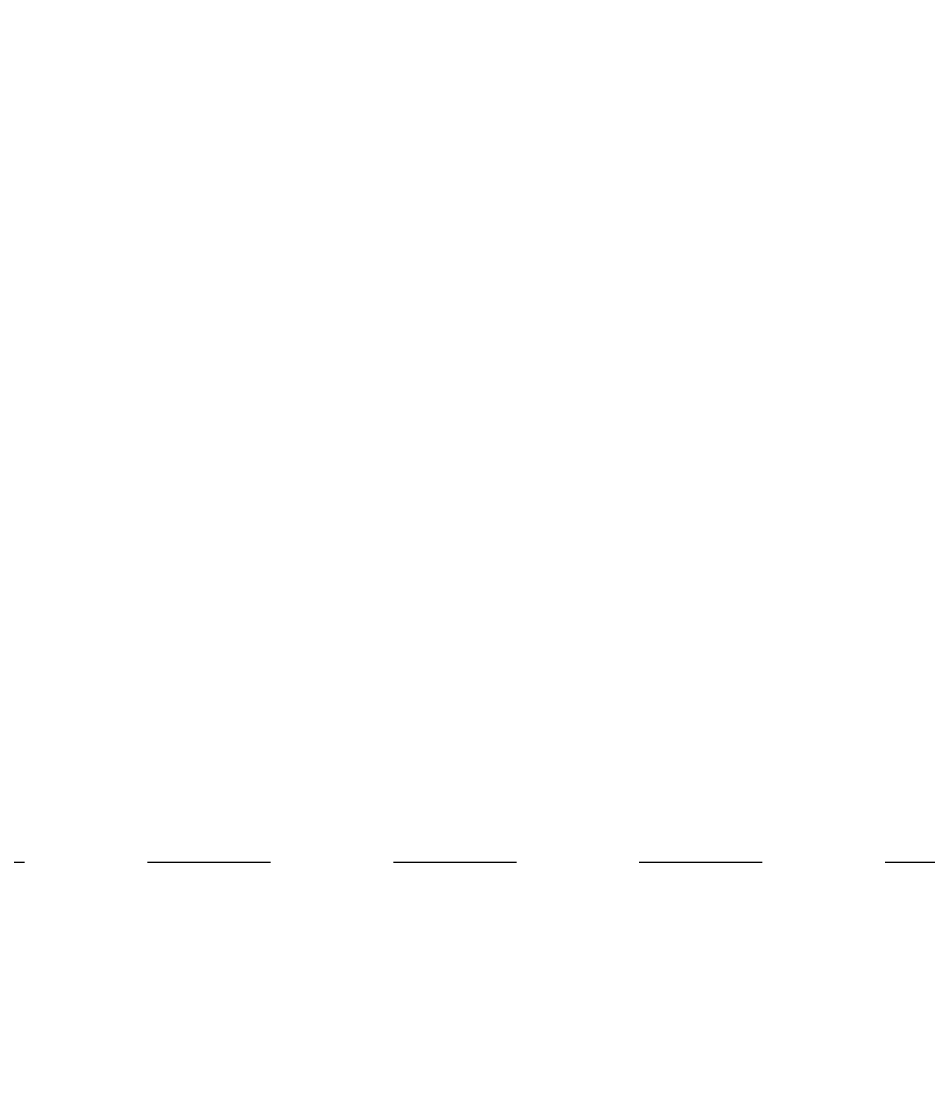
# Model space of a CAD drawing. Header units: millimetres. Extents: x -48147 to 1403542, y -455564 to 18123.
# Drawn here: x 1374101 to 1375141, y -446203 to -444977 of the extents above; entities that cross this region are included whole.
import ezdxf
from ezdxf.enums import TextEntityAlignment as Align

# ---------------------------------------------------------------- set-up
doc = ezdxf.new("R2010")
doc.units = ezdxf.units.MM
doc.header["$MEASUREMENT"] = 0
for name, pattern in [('Dashed', [2822.222233, 1411.111116, -1411.111116]), ('Double Dashed', [546.805537, 264.583325, -105.833328, 70.555556, -105.833328]), ('Wipeout_Contour', [1000, 0, -1000])]:
    doc.linetypes.add(name, pattern=pattern)
for name, color, linetype, lineweight, true_color in [('0_Pen_No__105', 7, 'Continuous', 15, 0xa6a6a6), ('New_A-15-MG_Structural_Grid_Phase_2_Pen_No__222', 7, 'Continuous', 13, 0x65af33), ('New_A-25-M_Curtain_Wall_Pen_No__144', 7, 'Continuous', 0, 0xc8c8c8), ('New_A-25-M_Curtain_Wall_Pen_No__165', 7, 'Continuous', 0, 0x006060), ('New_A-25-M_Curtain_Wall_Pen_No__27', 7, 'Continuous', 50, 0x2a2a2a), ('New_A-25-M_Wall_Ext_Pen_No__107', 7, 'Continuous', 15, 0xa6a6a6)]:
    doc.layers.add(name, color=color, linetype=linetype, lineweight=lineweight, true_color=true_color)
for name, color, linetype in [('A-25-M_Wall_Int', 7, 'Continuous'), ('A-95-P_Drawing', 7, 'Continuous'), ('New_A-15-MG_Structural_Grid_Phase_2', 7, 'Continuous'), ('New_A-20-M_Floor_Slab', 7, 'Continuous'), ('New_A-25-M_Curtain_Wall', 7, 'Continuous'), ('New_A-25-M_Wall_Ext', 7, 'Continuous'), ('New_A-25-M_Wall_Int', 7, 'Continuous'), ('New_A-95-D_1_20', 7, 'Continuous'), ('New_ArchiCAD Doors', 7, 'Continuous')]:
    doc.layers.add(name, color=color, linetype=linetype)
for name, color, linetype, lineweight in [('A-25-M_Wall_Int_Pen_No__87', 8, 'Continuous', 20), ('New_A-20-M_Floor_Slab_Pen_No__4', 7, 'Continuous', 20), ('New_A-25-M_Curtain_Wall_Pen_No__1', 7, 'Continuous', 13), ('New_A-25-M_Curtain_Wall_Pen_No__87', 8, 'Continuous', 20), ('New_A-25-M_Wall_Ext_Pen_No__1', 7, 'Continuous', 13), ('New_A-95-D_1_20_Pen_No__1', 7, 'Continuous', 13), ('New_ArchiCAD Doors_Pen_No__87', 8, 'Continuous', 20)]:
    doc.layers.add(name, color=color, linetype=linetype, lineweight=lineweight)
doc.styles.add('GENERATED_STYLE_1', font='')
doc.styles.add('GENERATED_STYLE_2', font='')
doc.styles.get('GENERATED_STYLE_1').set_extended_font_data('Arial')
doc.styles.get('GENERATED_STYLE_2').set_extended_font_data('Swis721 BT')
doc.dimstyles.new('GENERATED_STYLE__2', dxfattribs={"dimtxt": 125, "dimasz": 47.5, "dimexe": 0.18, "dimexo": 50, "dimgap": 0.09, "dimtad": 1, "dimdec": 0, "dimzin": 0, "dimdsep": 46, "dimtxsty": 'GENERATED_STYLE_1', "dimblk": 'ARROWHEAD_2', "dimblk1": 'ARROWHEAD_2', "dimblk2": 'ARROWHEAD_2', "dimcen": 0.09, "dimclrd": 7, "dimclre": 7, "dimclrt": 7, "dimadec": 0, "dimazin": 0, "dimtfac": 1, "dimtdec": 4, "dimtmove": 0, "dimatfit": 3, "dimfxl": 1, "dimtolj": 1, "dimtzin": 0, "dimarcsym": 0})
doc.dimstyles.new('GENERATED_STYLE__3', dxfattribs={"dimtxt": 125, "dimasz": 47.5, "dimexe": 0.18, "dimexo": 50, "dimgap": 0.09, "dimtad": 1, "dimdec": 0, "dimzin": 0, "dimdsep": 46, "dimtxsty": 'GENERATED_STYLE_1', "dimblk": 'ARROWHEAD_2', "dimblk1": 'ARROWHEAD_2', "dimblk2": 'ARROWHEAD_2', "dimcen": 0.09, "dimclrd": 7, "dimclre": 7, "dimclrt": 7, "dimadec": 0, "dimazin": 0, "dimtfac": 1, "dimtdec": 4, "dimtmove": 2, "dimatfit": 3, "dimfxl": 1, "dimtolj": 1, "dimtzin": 0, "dimarcsym": 0})

# ---------------------------------------------------------------- blocks, each defined once
blk = doc.blocks.new('*X29', base_point=(1418663.2, -449992.5))
at = {"layer": 'New_A-25-M_Wall_Ext_Pen_No__107', "linetype": 'Continuous'}
for p, q in [((1374110.7, -445042.5), (1374110.7, -445059)), ((1374201.9, -445042.5), (1374210.2, -445047.1)), ((1374210.2, -445047.1), (1374220.4, -445049.5)), ((1374230.9, -445049), (1374240.9, -445045.7)), ((1374240.9, -445045.7), (1374245.4, -445042.5)), ((1374110.7, -445059), (1374119.5, -445075.3)), ((1374170.5, -445080.1), (1374201, -445057.3)), ((1374210.2, -445052.2), (1374201, -445057.3)), ((1374220.4, -445049.8), (1374210.2, -445052.2)), ((1374220.4, -445049.5), (1374230.9, -445049)), ((1374230.9, -445050.3), (1374220.4, -445049.8)), ((1374240.9, -445053.7), (1374230.9, -445050.3)), ((1374249.6, -445059.6), (1374240.9, -445053.7)), ((1374256.3, -445067.7), (1374249.6, -445059.6)), ((1374260.5, -445077.4), (1374256.3, -445067.7)), ((1374119.5, -445075.3), (1374134.9, -445085.6)), ((1374153.4, -445087.3), (1374170.5, -445080.1)), ((1374262, -445087.8), (1374260.5, -445077.4)), ((1374134.9, -445090), (1374119.5, -445100.2)), ((1374134.9, -445085.6), (1374153.4, -445087.3)), ((1374153.4, -445088.2), (1374134.9, -445090)), ((1374170.5, -445095.4), (1374153.4, -445088.2)), ((1374170.5, -445095.4), (1374201, -445118.2)), ((1374260.5, -445098.2), (1374262, -445087.8)), ((1374119.5, -445100.2), (1374110.7, -445116.6)), ((1374249.6, -445115.9), (1374256.3, -445107.8)), ((1374256.3, -445107.8), (1374260.5, -445098.2)), ((1374110.7, -445116.6), (1374110.7, -445135.1)), ((1374201, -445118.2), (1374210.2, -445123.3)), ((1374240.9, -445121.8), (1374249.6, -445115.9)), ((1374170.5, -445156.3), (1374201, -445133.5)), ((1374210.2, -445128.4), (1374201, -445133.5)), ((1374210.2, -445123.3), (1374220.4, -445125.7)), ((1374220.4, -445126), (1374210.2, -445128.4)), ((1374220.4, -445125.7), (1374230.9, -445125.2)), ((1374230.9, -445126.5), (1374220.4, -445126)), ((1374230.9, -445125.2), (1374240.9, -445121.8)), ((1374240.9, -445129.9), (1374230.9, -445126.5)), ((1374249.6, -445135.8), (1374240.9, -445129.9)), ((1374110.7, -445135.1), (1374119.5, -445151.5)), ((1374256.3, -445143.9), (1374249.6, -445135.8)), ((1374260.5, -445153.5), (1374256.3, -445143.9)), ((1374119.5, -445151.5), (1374134.9, -445161.8)), ((1374153.4, -445163.5), (1374170.5, -445156.3)), ((1374262, -445164), (1374260.5, -445153.5)), ((1374134.9, -445166.1), (1374119.5, -445176.4)), ((1374134.9, -445161.8), (1374153.4, -445163.5)), ((1374153.4, -445164.4), (1374134.9, -445166.1)), ((1374170.5, -445171.6), (1374153.4, -445164.4)), ((1374260.5, -445174.4), (1374262, -445164)), ((1374119.5, -445176.4), (1374110.7, -445192.8)), ((1374170.5, -445171.6), (1374201, -445194.4)), ((1374256.3, -445184), (1374260.5, -445174.4)), ((1374110.7, -445192.8), (1374110.7, -445211.3)), ((1374201, -445194.4), (1374210.2, -445199.5)), ((1374240.9, -445198), (1374249.6, -445192.1)), ((1374249.6, -445192.1), (1374256.3, -445184)), ((1374210.2, -445204.6), (1374201, -445209.7)), ((1374210.2, -445199.5), (1374220.4, -445201.9)), ((1374220.4, -445202.2), (1374210.2, -445204.6)), ((1374220.4, -445201.9), (1374230.9, -445201.4)), ((1374230.9, -445202.7), (1374220.4, -445202.2)), ((1374230.9, -445201.4), (1374240.9, -445198)), ((1374240.9, -445206.1), (1374230.9, -445202.7)), ((1374249.6, -445212), (1374240.9, -445206.1)), ((1374110.7, -445211.3), (1374119.5, -445227.7)), ((1374170.5, -445232.5), (1374201, -445209.7)), ((1374256.3, -445220.1), (1374249.6, -445212)), ((1374119.5, -445227.7), (1374134.9, -445238)), ((1374260.5, -445229.7), (1374256.3, -445220.1)), ((1374262, -445240.1), (1374260.5, -445229.7)), ((1374134.9, -445242.3), (1374119.5, -445252.6)), ((1374134.9, -445238), (1374153.4, -445239.7)), ((1374153.4, -445240.6), (1374134.9, -445242.3)), ((1374153.4, -445239.7), (1374170.5, -445232.5)), ((1374170.5, -445247.8), (1374153.4, -445240.6)), ((1374260.5, -445250.6), (1374262, -445240.1)), ((1374119.5, -445252.6), (1374110.7, -445269)), ((1374170.5, -445247.8), (1374201, -445270.6)), ((1374256.3, -445260.2), (1374260.5, -445250.6)), ((1374240.9, -445274.2), (1374249.6, -445268.3)), ((1374249.6, -445268.3), (1374256.3, -445260.2)), ((1374110.7, -445269), (1374110.7, -445287.5)), ((1374201, -445270.6), (1374210.2, -445275.7)), ((1374210.2, -445280.8), (1374201, -445285.9)), ((1374210.2, -445275.7), (1374220.4, -445278.1)), ((1374220.4, -445278.4), (1374210.2, -445280.8)), ((1374220.4, -445278.1), (1374230.9, -445277.6)), ((1374230.9, -445278.9), (1374220.4, -445278.4)), ((1374230.9, -445277.6), (1374240.9, -445274.2)), ((1374240.9, -445282.3), (1374230.9, -445278.9)), ((1374110.7, -445287.5), (1374119.5, -445303.9)), ((1374170.5, -445308.7), (1374201, -445285.9)), ((1374249.6, -445288.2), (1374240.9, -445282.3)), ((1374256.3, -445296.3), (1374249.6, -445288.2)), ((1374119.5, -445303.9), (1374134.9, -445314.1)), ((1374260.5, -445305.9), (1374256.3, -445296.3)), ((1374134.9, -445314.1), (1374153.4, -445315.9)), ((1374153.4, -445316.8), (1374134.9, -445318.5)), ((1374153.4, -445315.9), (1374170.5, -445308.7)), ((1374170.5, -445324), (1374153.4, -445316.8)), ((1374262, -445316.3), (1374260.5, -445305.9)), ((1374260.5, -445326.7), (1374262, -445316.3)), ((1374119.5, -445328.8), (1374110.7, -445345.2)), ((1374134.9, -445318.5), (1374119.5, -445328.8)), ((1374170.5, -445324), (1374201, -445346.8)), ((1374256.3, -445336.4), (1374260.5, -445326.7)), ((1374249.6, -445344.5), (1374256.3, -445336.4)), ((1374110.7, -445345.2), (1374110.7, -445363.7)), ((1374201, -445346.8), (1374210.2, -445351.9)), ((1374210.2, -445351.9), (1374220.4, -445354.3)), ((1374220.4, -445354.3), (1374230.9, -445353.8)), ((1374230.9, -445353.8), (1374240.9, -445350.4)), ((1374240.9, -445350.4), (1374249.6, -445344.5)), ((1374110.7, -445363.7), (1374119.5, -445380.1)), ((1374170.5, -445384.9), (1374201, -445362.1)), ((1374210.2, -445357), (1374201, -445362.1)), ((1374220.4, -445354.6), (1374210.2, -445357)), ((1374230.9, -445355.1), (1374220.4, -445354.6)), ((1374240.9, -445358.5), (1374230.9, -445355.1)), ((1374249.6, -445364.4), (1374240.9, -445358.5)), ((1374256.3, -445372.5), (1374249.6, -445364.4)), ((1374260.5, -445382.1), (1374256.3, -445372.5)), ((1374119.5, -445380.1), (1374134.9, -445390.3)), ((1374134.9, -445390.3), (1374153.4, -445392.1)), ((1374153.4, -445392.1), (1374170.5, -445384.9)), ((1374262, -445392.5), (1374260.5, -445382.1)), ((1374134.9, -445394.7), (1374119.5, -445405)), ((1374153.4, -445393), (1374134.9, -445394.7)), ((1374170.5, -445400.1), (1374153.4, -445393)), ((1374170.5, -445400.1), (1374201, -445423)), ((1374256.3, -445412.6), (1374260.5, -445402.9)), ((1374260.5, -445402.9), (1374262, -445392.5)), ((1374119.5, -445405), (1374110.7, -445421.3)), ((1374249.6, -445420.7), (1374256.3, -445412.6)), ((1374110.7, -445421.3), (1374110.7, -445439.9)), ((1374201, -445423), (1374210.2, -445428.1)), ((1374230.9, -445430), (1374240.9, -445426.6)), ((1374240.9, -445426.6), (1374249.6, -445420.7)), ((1374110.7, -445439.9), (1374119.5, -445456.3)), ((1374170.5, -445461.1), (1374201, -445438.2)), ((1374210.2, -445433.2), (1374201, -445438.2)), ((1374210.2, -445428.1), (1374220.4, -445430.5)), ((1374220.4, -445430.8), (1374210.2, -445433.2)), ((1374220.4, -445430.5), (1374230.9, -445430)), ((1374230.9, -445431.3), (1374220.4, -445430.8)), ((1374240.9, -445434.6), (1374230.9, -445431.3)), ((1374249.6, -445440.6), (1374240.9, -445434.6)), ((1374256.3, -445448.7), (1374249.6, -445440.6)), ((1374260.5, -445458.3), (1374256.3, -445448.7)), ((1374119.5, -445456.3), (1374134.9, -445466.5)), ((1374153.4, -445468.3), (1374170.5, -445461.1)), ((1374262, -445468.7), (1374260.5, -445458.3)), ((1374134.9, -445470.9), (1374119.5, -445481.2)), ((1374134.9, -445466.5), (1374153.4, -445468.3)), ((1374153.4, -445469.2), (1374134.9, -445470.9)), ((1374170.5, -445476.3), (1374153.4, -445469.2)), ((1374170.5, -445476.3), (1374201, -445499.2)), ((1374260.5, -445479.1), (1374262, -445468.7)), ((1374119.5, -445481.2), (1374110.7, -445497.5)), ((1374249.6, -445496.8), (1374256.3, -445488.7)), ((1374256.3, -445488.7), (1374260.5, -445479.1)), ((1374110.7, -445497.5), (1374110.7, -445516.1)), ((1374201, -445499.2), (1374210.2, -445504.3)), ((1374240.9, -445502.8), (1374249.6, -445496.8)), ((1374210.2, -445509.3), (1374201, -445514.4)), ((1374210.2, -445504.3), (1374220.4, -445506.7)), ((1374220.4, -445507), (1374210.2, -445509.3)), ((1374220.4, -445506.7), (1374230.9, -445506.2)), ((1374230.9, -445507.5), (1374220.4, -445507)), ((1374230.9, -445506.2), (1374240.9, -445502.8)), ((1374240.9, -445510.8), (1374230.9, -445507.5)), ((1374249.6, -445516.8), (1374240.9, -445510.8)), ((1374110.7, -445516.1), (1374119.5, -445532.4)), ((1374170.5, -445537.3), (1374201, -445514.4)), ((1374256.3, -445524.9), (1374249.6, -445516.8)), ((1374260.5, -445534.5), (1374256.3, -445524.9)), ((1374119.5, -445532.4), (1374134.9, -445542.7)), ((1374153.4, -445544.5), (1374170.5, -445537.3)), ((1374262, -445544.9), (1374260.5, -445534.5)), ((1374134.9, -445547.1), (1374119.5, -445557.4)), ((1374134.9, -445542.7), (1374153.4, -445544.5)), ((1374153.4, -445545.3), (1374134.9, -445547.1)), ((1374170.5, -445552.5), (1374153.4, -445545.3)), ((1374260.5, -445555.3), (1374262, -445544.9)), ((1374119.5, -445557.4), (1374110.7, -445573.7)), ((1374170.5, -445552.5), (1374201, -445575.4)), ((1374256.3, -445564.9), (1374260.5, -445555.3)), ((1374110.7, -445573.7), (1374110.7, -445592.3)), ((1374240.9, -445579), (1374249.6, -445573)), ((1374249.6, -445573), (1374256.3, -445564.9)), ((1374201, -445575.4), (1374210.2, -445580.5)), ((1374210.2, -445585.5), (1374201, -445590.6)), ((1374210.2, -445580.5), (1374220.4, -445582.9)), ((1374220.4, -445583.2), (1374210.2, -445585.5)), ((1374220.4, -445582.9), (1374230.9, -445582.3)), ((1374230.9, -445583.7), (1374220.4, -445583.2)), ((1374230.9, -445582.3), (1374240.9, -445579)), ((1374240.9, -445587), (1374230.9, -445583.7)), ((1374249.6, -445593), (1374240.9, -445587)), ((1374110.7, -445592.3), (1374119.5, -445608.6)), ((1374170.5, -445613.5), (1374201, -445590.6)), ((1374256.3, -445601.1), (1374249.6, -445593)), ((1374119.5, -445608.6), (1374134.9, -445618.9)), ((1374260.5, -445610.7), (1374256.3, -445601.1)), ((1374262, -445621.1), (1374260.5, -445610.7)), ((1374134.9, -445623.3), (1374119.5, -445633.6)), ((1374134.9, -445618.9), (1374153.4, -445620.7)), ((1374153.4, -445621.5), (1374134.9, -445623.3)), ((1374153.4, -445620.7), (1374170.5, -445613.5)), ((1374170.5, -445628.7), (1374153.4, -445621.5)), ((1374260.5, -445631.5), (1374262, -445621.1)), ((1374119.5, -445633.6), (1374110.7, -445649.9)), ((1374170.5, -445628.7), (1374201, -445651.6)), ((1374256.3, -445641.1), (1374260.5, -445631.5)), ((1374249.6, -445649.2), (1374256.3, -445641.1)), ((1374110.7, -445649.9), (1374110.7, -445668.5)), ((1374201, -445651.6), (1374210.2, -445656.7)), ((1374210.2, -445656.7), (1374220.4, -445659)), ((1374220.4, -445659.3), (1374210.2, -445661.7)), ((1374220.4, -445659), (1374230.9, -445658.5)), ((1374230.9, -445659.9), (1374220.4, -445659.3)), ((1374230.9, -445658.5), (1374240.9, -445655.2)), ((1374240.9, -445663.2), (1374230.9, -445659.9)), ((1374240.9, -445655.2), (1374249.6, -445649.2)), ((1374110.7, -445668.5), (1374119.5, -445684.8)), ((1374170.5, -445689.7), (1374201, -445666.8)), ((1374210.2, -445661.7), (1374201, -445666.8)), ((1374249.6, -445669.2), (1374240.9, -445663.2)), ((1374256.3, -445677.3), (1374249.6, -445669.2)), ((1374119.5, -445684.8), (1374134.9, -445695.1)), ((1374260.5, -445686.9), (1374256.3, -445677.3)), ((1374134.9, -445695.1), (1374153.4, -445696.9)), ((1374153.4, -445696.9), (1374170.5, -445689.7)), ((1374262, -445697.3), (1374260.5, -445686.9)), ((1374260.5, -445707.7), (1374262, -445697.3)), ((1374119.5, -445709.8), (1374110.7, -445726.1)), ((1374134.9, -445699.5), (1374119.5, -445709.8)), ((1374153.4, -445697.7), (1374134.9, -445699.5)), ((1374170.5, -445704.9), (1374153.4, -445697.7)), ((1374170.5, -445704.9), (1374201, -445727.8)), ((1374256.3, -445717.3), (1374260.5, -445707.7)), ((1374249.6, -445725.4), (1374256.3, -445717.3)), ((1374110.7, -445726.1), (1374110.7, -445744.7)), ((1374201, -445727.8), (1374210.2, -445732.9)), ((1374210.2, -445732.9), (1374220.4, -445735.2)), ((1374230.9, -445734.7), (1374240.9, -445731.4)), ((1374240.9, -445731.4), (1374249.6, -445725.4)), ((1374110.7, -445744.7), (1374119.5, -445761)), ((1374170.5, -445765.9), (1374201, -445743)), ((1374210.2, -445737.9), (1374201, -445743)), ((1374220.4, -445735.5), (1374210.2, -445737.9)), ((1374220.4, -445735.2), (1374230.9, -445734.7)), ((1374230.9, -445736), (1374220.4, -445735.5)), ((1374240.9, -445739.4), (1374230.9, -445736)), ((1374249.6, -445745.4), (1374240.9, -445739.4)), ((1374256.3, -445753.5), (1374249.6, -445745.4)), ((1374260.5, -445763.1), (1374256.3, -445753.5)), ((1374119.5, -445761), (1374134.9, -445771.3)), ((1374153.4, -445773), (1374170.5, -445765.9)), ((1374262, -445773.5), (1374260.5, -445763.1)), ((1374134.9, -445775.7), (1374119.5, -445785.9)), ((1374134.9, -445771.3), (1374153.4, -445773)), ((1374153.4, -445773.9), (1374134.9, -445775.7)), ((1374170.5, -445781.1), (1374153.4, -445773.9)), ((1374170.5, -445781.1), (1374201, -445804)), ((1374260.5, -445783.9), (1374262, -445773.5)), ((1374119.5, -445785.9), (1374110.7, -445802.3)), ((1374249.6, -445801.6), (1374256.3, -445793.5)), ((1374256.3, -445793.5), (1374260.5, -445783.9)), ((1374110.7, -445802.3), (1374110.7, -445820.9)), ((1374201, -445804), (1374210.2, -445809)), ((1374230.9, -445810.9), (1374240.9, -445807.6)), ((1374240.9, -445807.6), (1374249.6, -445801.6)), ((1374170.5, -445842.1), (1374201, -445819.2)), ((1374210.2, -445814.1), (1374201, -445819.2)), ((1374210.2, -445809), (1374220.4, -445811.4)), ((1374220.4, -445811.7), (1374210.2, -445814.1)), ((1374220.4, -445811.4), (1374230.9, -445810.9)), ((1374230.9, -445812.2), (1374220.4, -445811.7)), ((1374240.9, -445815.6), (1374230.9, -445812.2)), ((1374249.6, -445821.6), (1374240.9, -445815.6)), ((1374110.7, -445820.9), (1374119.5, -445837.2)), ((1374256.3, -445829.6), (1374249.6, -445821.6)), ((1374260.5, -445839.3), (1374256.3, -445829.6)), ((1374119.5, -445837.2), (1374134.9, -445847.5)), ((1374153.4, -445849.2), (1374170.5, -445842.1)), ((1374262, -445849.7), (1374260.5, -445839.3)), ((1374134.9, -445851.9), (1374119.5, -445862.1)), ((1374134.9, -445847.5), (1374153.4, -445849.2)), ((1374153.4, -445850.1), (1374134.9, -445851.9)), ((1374170.5, -445857.3), (1374153.4, -445850.1)), ((1374260.5, -445860.1), (1374262, -445849.7)), ((1374119.5, -445862.1), (1374110.7, -445878.5)), ((1374170.5, -445857.3), (1374201, -445880.1)), ((1374256.3, -445869.7), (1374260.5, -445860.1)), ((1374110.7, -445878.5), (1374110.7, -445897)), ((1374201, -445880.1), (1374210.2, -445885.2)), ((1374240.9, -445883.7), (1374249.6, -445877.8)), ((1374249.6, -445877.8), (1374256.3, -445869.7)), ((1374210.2, -445890.3), (1374201, -445895.4)), ((1374210.2, -445885.2), (1374220.4, -445887.6)), ((1374220.4, -445887.9), (1374210.2, -445890.3)), ((1374220.4, -445887.6), (1374230.9, -445887.1)), ((1374230.9, -445888.4), (1374220.4, -445887.9)), ((1374230.9, -445887.1), (1374240.9, -445883.7)), ((1374240.9, -445891.8), (1374230.9, -445888.4)), ((1374249.6, -445897.7), (1374240.9, -445891.8)), ((1374110.7, -445897), (1374119.5, -445913.4)), ((1374170.5, -445918.2), (1374201, -445895.4)), ((1374256.3, -445905.8), (1374249.6, -445897.7)), ((1374260.5, -445915.5), (1374256.3, -445905.8)), ((1374119.5, -445913.4), (1374134.9, -445923.7)), ((1374153.4, -445925.4), (1374170.5, -445918.2)), ((1374262, -445925.9), (1374260.5, -445915.5)), ((1374134.9, -445928.1), (1374119.5, -445938.3)), ((1374134.9, -445923.7), (1374153.4, -445925.4)), ((1374153.4, -445926.3), (1374134.9, -445928.1)), ((1374170.5, -445933.5), (1374153.4, -445926.3)), ((1374260.5, -445936.3), (1374262, -445925.9)), ((1374119.5, -445938.3), (1374110.7, -445954.7)), ((1374170.5, -445933.5), (1374201, -445956.3)), ((1374256.3, -445945.9), (1374260.5, -445936.3)), ((1374110.7, -445954.7), (1374110.7, -445973.2)), ((1374240.9, -445959.9), (1374249.6, -445954)), ((1374249.6, -445954), (1374256.3, -445945.9)), ((1374201, -445956.3), (1374210.2, -445961.4)), ((1374210.2, -445966.5), (1374201, -445971.6)), ((1374210.2, -445961.4), (1374220.4, -445963.8)), ((1374220.4, -445964.1), (1374210.2, -445966.5)), ((1374220.4, -445963.8), (1374230.9, -445963.3)), ((1374230.9, -445964.6), (1374220.4, -445964.1)), ((1374230.9, -445963.3), (1374240.9, -445959.9)), ((1374240.9, -445968), (1374230.9, -445964.6)), ((1374110.7, -445973.2), (1374119.5, -445989.6)), ((1374170.5, -445994.4), (1374201, -445971.6)), ((1374249.6, -445973.9), (1374240.9, -445968)), ((1374256.3, -445982), (1374249.6, -445973.9)), ((1374119.5, -445989.6), (1374134.9, -445999.9)), ((1374260.5, -445991.6), (1374256.3, -445982)), ((1374262, -446002.1), (1374260.5, -445991.6)), ((1374134.9, -445999.9), (1374153.4, -446001.6)), ((1374153.4, -446002.5), (1374134.9, -446004.2)), ((1374153.4, -446001.6), (1374170.5, -445994.4)), ((1374170.5, -446009.7), (1374153.4, -446002.5)), ((1374260.5, -446012.5), (1374262, -446002.1)), ((1374119.5, -446014.5), (1374110.7, -446030.9)), ((1374134.9, -446004.2), (1374119.5, -446014.5)), ((1374170.5, -446009.7), (1374201, -446032.5)), ((1374256.3, -446022.1), (1374260.5, -446012.5)), ((1374249.6, -446030.2), (1374256.3, -446022.1)), ((1374110.7, -446030.9), (1374110.7, -446049.4)), ((1374201, -446032.5), (1374210.2, -446037.6)), ((1374210.2, -446037.6), (1374220.4, -446040)), ((1374220.4, -446040.3), (1374210.2, -446042.7)), ((1374220.4, -446040), (1374230.9, -446039.5)), ((1374230.9, -446040.8), (1374220.4, -446040.3)), ((1374230.9, -446039.5), (1374240.9, -446036.1)), ((1374240.9, -446044.2), (1374230.9, -446040.8)), ((1374240.9, -446036.1), (1374249.6, -446030.2)), ((1374110.7, -446049.4), (1374119.5, -446065.8)), ((1374170.5, -446070.6), (1374201, -446047.8)), ((1374210.2, -446042.7), (1374201, -446047.8)), ((1374249.6, -446050.1), (1374240.9, -446044.2)), ((1374256.3, -446058.2), (1374249.6, -446050.1)), ((1374260.5, -446067.8), (1374256.3, -446058.2)), ((1374119.5, -446065.8), (1374134.9, -446076.1)), ((1374134.9, -446076.1), (1374153.4, -446077.8)), ((1374153.4, -446077.8), (1374170.5, -446070.6)), ((1374262, -446078.2), (1374260.5, -446067.8)), ((1374134.9, -446080.4), (1374119.5, -446090.7)), ((1374153.4, -446078.7), (1374134.9, -446080.4)), ((1374170.5, -446085.9), (1374153.4, -446078.7)), ((1374170.5, -446085.9), (1374201, -446108.7)), ((1374256.3, -446098.3), (1374260.5, -446088.7)), ((1374260.5, -446088.7), (1374262, -446078.2)), ((1374119.5, -446090.7), (1374110.7, -446107.1)), ((1374249.6, -446106.4), (1374256.3, -446098.3)), ((1374110.7, -446107.1), (1374110.7, -446125.6)), ((1374201, -446108.7), (1374210.2, -446113.8)), ((1374210.2, -446113.8), (1374220.4, -446116.2)), ((1374230.9, -446115.7), (1374240.9, -446112.3)), ((1374240.9, -446112.3), (1374249.6, -446106.4)), ((1374110.7, -446125.6), (1374119.5, -446142)), ((1374170.5, -446146.8), (1374201, -446124)), ((1374210.2, -446118.9), (1374201, -446124)), ((1374220.4, -446116.5), (1374210.2, -446118.9)), ((1374220.4, -446116.2), (1374230.9, -446115.7)), ((1374230.9, -446117), (1374220.4, -446116.5)), ((1374240.9, -446120.4), (1374230.9, -446117)), ((1374249.6, -446126.3), (1374240.9, -446120.4)), ((1374256.3, -446134.4), (1374249.6, -446126.3)), ((1374260.5, -446144), (1374256.3, -446134.4)), ((1374119.5, -446142), (1374134.9, -446152.2)), ((1374153.4, -446154), (1374170.5, -446146.8)), ((1374262, -446154.4), (1374260.5, -446144)), ((1374134.9, -446156.6), (1374119.5, -446166.9)), ((1374134.9, -446152.2), (1374153.4, -446154)), ((1374153.4, -446154.9), (1374134.9, -446156.6)), ((1374170.5, -446162.1), (1374153.4, -446154.9)), ((1374170.5, -446162.1), (1374201, -446184.9)), ((1374260.5, -446164.8), (1374262, -446154.4)), ((1374119.5, -446166.9), (1374110.7, -446183.3)), ((1374249.6, -446182.6), (1374256.3, -446174.5)), ((1374256.3, -446174.5), (1374260.5, -446164.8)), ((1374110.7, -446183.3), (1374110.7, -446201.8)), ((1374201, -446184.9), (1374210.2, -446190)), ((1374240.9, -446188.5), (1374249.6, -446182.6)), ((1374170.5, -446223), (1374201, -446200.1)), ((1374210.2, -446195.1), (1374201, -446200.1)), ((1374210.2, -446190), (1374220.4, -446192.4)), ((1374220.4, -446192.7), (1374210.2, -446195.1)), ((1374220.4, -446192.4), (1374230.9, -446191.9)), ((1374230.9, -446193.2), (1374220.4, -446192.7)), ((1374230.9, -446191.9), (1374240.9, -446188.5)), ((1374240.9, -446196.6), (1374230.9, -446193.2)), ((1374249.6, -446202.5), (1374240.9, -446196.6)), ((1374110.7, -446201.8), (1374119.5, -446218.2)), ((1374256.3, -446210.6), (1374249.6, -446202.5))]:
    blk.add_line(p, q, dxfattribs=at)
blk = doc.blocks.new('Section Elem_6_1', base_point=(1418663.2, -449992.5))
at = {"layer": 'New_A-25-M_Wall_Ext_Pen_No__107', "linetype": 'Continuous', "lineweight": 0, "true_color": 0x535353}
blk.add_hatch(color=251, dxfattribs=at).paths.add_polyline_path([(1374283.8, -446992.5), (1374286.8, -446992.5), (1374286.8, -445042.5), (1374283.8, -445042.5)])
at = {"layer": 'New_A-25-M_Wall_Ext_Pen_No__1', "linetype": 'Continuous', "flags": 128}
blk.add_lwpolyline([(1374446.3, -445942.5), (1374446.3, -445967.5), (1374446.3, -446242.5)], dxfattribs=at)
at = {"color": 254, "linetype": 'Wipeout_Contour', "lineweight": 0, "ltscale": 8665544.366077038}
blk.add_wipeout([(1374408.5, -442922.5), (1374408.5, -445042.5), (1374446.3, -445042.5), (1374446.3, -442942.5), (1374444.4, -442942.5), (1374444.4, -442922.5)], dxfattribs=at).dxf.layer = 'New_A-25-M_Wall_Ext'
at = {"color": 254, "linetype": 'Wipeout_Contour', "lineweight": 0, "ltscale": 7221067.358311263}
blk.add_wipeout([(1374257.5, -443022.5), (1374101.3, -443022.5), (1374101.3, -445042.5), (1374257.5, -445042.5), (1374257.5, -445017.5)], dxfattribs=at).dxf.layer = 'New_A-25-M_Wall_Ext'
at = {"layer": 'New_A-25-M_Wall_Ext_Pen_No__1', "linetype": 'Continuous'}
blk.add_line((1374446.3, -445042.5), (1374446.3, -445942.5), dxfattribs=at)
at = {"color": 254, "linetype": 'Wipeout_Contour', "lineweight": 0, "ltscale": 5778709.869545887}
blk.add_wipeout([(1374101.3, -445042.5), (1374101.3, -446992.5), (1374105.8, -446992.5), (1374105.8, -445042.5)], dxfattribs=at).dxf.layer = 'New_A-25-M_Wall_Ext'
at = {"layer": 'New_A-25-M_Wall_Ext_Pen_No__107', "linetype": 'Continuous'}
h = blk.add_hatch(dxfattribs=at)
h.set_pattern_fill('Plaster_0001', color=256, style=0, pattern_type=2)
h.set_pattern_definition([(0, (1418663.25, -449992.53), (0, 86.60254), [0, -50]), (0, (1418688.25, -449949.23), (0, 86.60254), [0, -50])])
h.paths.add_polyline_path([(1374101.3, -445042.5), (1374101.3, -446992.5), (1374105.8, -446992.5), (1374105.8, -445042.5)])
at = {"color": 254, "linetype": 'Wipeout_Contour', "lineweight": 0, "ltscale": 5779022.799346845}
blk.add_wipeout([(1374105.8, -446992.5), (1374265.8, -446992.5), (1374265.8, -445042.5), (1374105.8, -445042.5)], dxfattribs=at).dxf.layer = 'New_A-25-M_Wall_Ext'
at = {"layer": 'New_A-25-M_Wall_Ext_Pen_No__1', "linetype": 'Continuous'}
for p, q in [((1374101.3, -445042.5), (1374101.3, -446992.5)), ((1374105.8, -445042.5), (1374105.8, -446992.5))]:
    blk.add_line(p, q, dxfattribs=at)
at = {"layer": 'New_A-25-M_Wall_Ext'}
blk.add_blockref('*X29', (1418663.2, -449992.5), dxfattribs=at)
at = {"color": 254, "linetype": 'Wipeout_Contour', "lineweight": 0, "ltscale": 5779338.58266282}
blk.add_wipeout([(1374265.8, -446992.5), (1374271.8, -446992.5), (1374271.8, -445042.5), (1374265.8, -445042.5)], dxfattribs=at).dxf.layer = 'New_A-25-M_Wall_Ext'
at = {"layer": 'New_A-25-M_Wall_Ext_Pen_No__107', "linetype": 'Continuous'}
blk.add_hatch(color=256, dxfattribs=at).paths.add_polyline_path([(1374271.8, -446992.5), (1374283.8, -446992.5), (1374283.8, -445042.5), (1374271.8, -445042.5)])
at = {"layer": 'New_A-25-M_Wall_Ext_Pen_No__1', "linetype": 'Continuous'}
for p, q in [((1374265.8, -445042.5), (1374265.8, -446992.5)), ((1374271.8, -445042.5), (1374271.8, -446992.5))]:
    blk.add_line(p, q, dxfattribs=at)
at = {"color": 254, "linetype": 'Wipeout_Contour', "lineweight": 0, "ltscale": 5779681.002019279}
blk.add_wipeout([(1374286.8, -446992.5), (1374430.8, -446992.5), (1374430.8, -445042.5), (1374286.8, -445042.5)], dxfattribs=at).dxf.layer = 'New_A-25-M_Wall_Ext'
at = {"layer": 'New_A-25-M_Wall_Ext_Pen_No__107', "linetype": 'Continuous', "lineweight": 0, "true_color": 0x535353}
blk.add_hatch(color=251, dxfattribs=at).paths.add_polyline_path([(1374430.8, -446992.5), (1374433.8, -446992.5), (1374433.8, -445042.5), (1374430.8, -445042.5)])
at = {"layer": 'New_A-25-M_Wall_Ext_Pen_No__107', "linetype": 'Continuous'}
blk.add_hatch(color=256, dxfattribs=at).paths.add_polyline_path([(1374433.8, -446992.5), (1374446.3, -446992.5), (1374446.3, -445042.5), (1374433.8, -445042.5)])
at = {"layer": 'New_A-25-M_Wall_Ext_Pen_No__1', "linetype": 'Continuous'}
for p, q in [((1374283.8, -445042.5), (1374283.8, -446992.5)), ((1374286.8, -445042.5), (1374286.8, -446992.5)), ((1374430.8, -445042.5), (1374430.8, -446992.5)), ((1374433.8, -445042.5), (1374433.8, -446992.5))]:
    blk.add_line(p, q, dxfattribs=at)
at = {"layer": 'New_A-25-M_Wall_Ext_Pen_No__1', "linetype": 'Continuous', "flags": 128}
blk.add_lwpolyline([(1374446.3, -445042.5), (1374433.8, -445042.5), (1374430.8, -445042.5), (1374286.8, -445042.5), (1374283.8, -445042.5), (1374271.8, -445042.5), (1374265.8, -445042.5), (1374105.8, -445042.5), (1374101.3, -445042.5)], dxfattribs=at)
blk = doc.blocks.new('Section Elem_10_1', base_point=(1418663.2, -449992.5))
at = {"color": 254, "linetype": 'Wipeout_Contour', "lineweight": 0, "ltscale": 5800298.403433662}
blk.add_wipeout([(1374446.3, -445942.5), (1374446.3, -445967.5), (1385146.3, -445967.5), (1385146.3, -445942.5)], dxfattribs=at).dxf.layer = 'New_A-20-M_Floor_Slab'
at = {"layer": 'New_A-20-M_Floor_Slab_Pen_No__4', "linetype": 'Continuous'}
blk.add_line((1385146.3, -445942.5), (1374446.3, -445942.5), dxfattribs=at)
at = {"color": 254, "linetype": 'Wipeout_Contour', "lineweight": 0, "ltscale": 5800482.980890643}
blk.add_wipeout([(1374446.3, -445967.5), (1374446.3, -446242.5), (1385146.3, -446242.5), (1385146.3, -445967.5)], dxfattribs=at).dxf.layer = 'New_A-20-M_Floor_Slab'
at = {"layer": 'New_A-20-M_Floor_Slab_Pen_No__4', "linetype": 'Continuous'}
blk.add_line((1385146.3, -445967.5), (1374446.3, -445967.5), dxfattribs=at)
blk = doc.blocks.new('Section Elem_14_1', base_point=(1418663.2, -449992.5))
at = {"color": 254, "linetype": 'Wipeout_Contour', "lineweight": 0, "ltscale": 5798228.35443368}
blk.add_wipeout([(1374610.9, -442942.5), (1374610.9, -445942.5), (1384868.8, -445942.5), (1384868.8, -442942.5)], dxfattribs=at).dxf.layer = 'New_A-25-M_Wall_Int'
blk = doc.blocks.new('Section Elem_32_1', base_point=(1418663.2, -449992.5))
at = {"color": 254, "linetype": 'Wipeout_Contour', "lineweight": 0, "ltscale": 8665119.238765473}
blk.add_wipeout([(1374376.5, -442947.5), (1374297, -442947.5), (1374297, -445017.5), (1374408.5, -445017.5), (1374408.5, -442922.5), (1374376.5, -442922.5)], dxfattribs=at).dxf.layer = 'New_A-25-M_Curtain_Wall'
at = {"layer": 'New_A-25-M_Curtain_Wall_Pen_No__87', "linetype": 'Continuous'}
blk.add_line((1374408.5, -445017.5), (1374408.5, -442922.5), dxfattribs=at)
at = {"color": 254, "linetype": 'Wipeout_Contour', "lineweight": 0, "ltscale": 8664664.873984426}
blk.add_wipeout([(1374296.5, -442922.5), (1374257.5, -442922.5), (1374257.5, -445017.5), (1374296, -445017.5), (1374296, -442927.5), (1374296.5, -442927.5)], dxfattribs=at).dxf.layer = 'New_A-25-M_Curtain_Wall'
at = {"layer": 'New_A-25-M_Curtain_Wall_Pen_No__87', "linetype": 'Continuous'}
blk.add_line((1374257.5, -445017.5), (1374257.5, -442922.5), dxfattribs=at)
blk = doc.blocks.new('Section Elem_33_1', base_point=(1418663.2, -449992.5))
at = {"layer": 'New_A-25-M_Curtain_Wall_Pen_No__165', "linetype": 'Continuous', "lineweight": 0, "true_color": 0x001818}
blk.add_hatch(color=168, dxfattribs=at).paths.add_polyline_path([(1374297, -445047.5), (1374297, -442927.5), (1374296, -442927.5), (1374296, -445047.5)])
at = {"layer": 'New_A-25-M_Curtain_Wall_Pen_No__1', "linetype": 'Continuous'}
for p, q in [((1374296, -442927.5), (1374296, -445047.5)), ((1374297, -442927.5), (1374297, -445047.5)), ((1374297, -445047.5), (1374296, -445047.5))]:
    blk.add_line(p, q, dxfattribs=at)
blk = doc.blocks.new('Section Elem_44_1', base_point=(1418663.2, -449992.5))
at = {"layer": 'New_A-25-M_Curtain_Wall_Pen_No__144', "linetype": 'Continuous'}
blk.add_hatch(color=256, dxfattribs=at).paths.add_polyline_path([(1374408.5, -445017.5), (1374257.5, -445017.5), (1374257.5, -445067.5), (1374408.5, -445067.5)])
at = {"layer": 'New_A-25-M_Curtain_Wall_Pen_No__27', "linetype": 'Continuous'}
for p, q in [((1374257.5, -445017.5), (1374257.5, -445067.5)), ((1374408.5, -445017.5), (1374257.5, -445017.5)), ((1374408.5, -445017.5), (1374408.5, -445067.5)), ((1374408.5, -445067.5), (1374257.5, -445067.5))]:
    blk.add_line(p, q, dxfattribs=at)
blk = doc.blocks.new('Section Elem_59_1', base_point=(1418663.2, -449992.5))
at = {"layer": 'New_ArchiCAD Doors_Pen_No__87', "linetype": 'Continuous'}
for p, q in [((1374446.3, -445042.5), (1374446.3, -442942.5)), ((1374101.3, -443022.5), (1374101.3, -445042.5))]:
    blk.add_line(p, q, dxfattribs=at)
blk = doc.blocks.new('Section Elem_168_1', base_point=(1418663.2, -449992.5))
at = {"color": 254, "linetype": 'Wipeout_Contour', "lineweight": 0, "ltscale": 15876179.40572042}
blk.add_wipeout([(1374101.3, -441492.5), (1370581.3, -441492.5), (1370581.3, -449992.5), (1372791.3, -449992.5), (1372791.3, -446992.5), (1374101.3, -446992.5), (1374101.3, -445042.5), (1374101.3, -443022.5), (1372896.3, -443022.5), (1372896.3, -442922.5), (1374101.3, -442922.5)], dxfattribs=at).dxf.layer = 'New_A-25-M_Wall_Int'
blk = doc.blocks.new('Section Elem_228_1', base_point=(1418663.2, -449992.5))
at = {"color": 254, "linetype": 'Wipeout_Contour', "lineweight": 0, "ltscale": 5778672.240058313}
blk.add_wipeout([(1374610.9, -442942.5), (1374595.9, -442942.5), (1374595.9, -445942.5), (1374610.9, -445942.5)], dxfattribs=at).dxf.layer = 'A-25-M_Wall_Int'
at = {"layer": 'A-25-M_Wall_Int_Pen_No__87', "linetype": 'Continuous'}
blk.add_line((1374610.9, -442942.5), (1374610.9, -445942.5), dxfattribs=at)
blk = doc.blocks.new('Section Elem_229_1', base_point=(1418663.2, -449992.5))
at = {"color": 254, "linetype": 'Wipeout_Contour', "lineweight": 0, "ltscale": 5778358.884093317}
blk.add_wipeout([(1374595.9, -442942.5), (1374446.3, -442942.5), (1374446.3, -445942.5), (1374595.9, -445942.5)], dxfattribs=at).dxf.layer = 'A-25-M_Wall_Int'
blk = doc.blocks.new('Standard grid marker[4]_1', base_point=(1374446.3, -428587.9))
at = {"layer": 'New_A-15-MG_Structural_Grid_Phase_2_Pen_No__222', "linetype": 'Double Dashed'}
blk.add_line((1374446.3, -429587.9), (1374446.3, -452992.5), dxfattribs=at)
at = {"layer": 'New_A-15-MG_Structural_Grid_Phase_2_Pen_No__222', "style": 'GENERATED_STYLE_2'}
for tag, p in [('AC_MarkerText_1_0', (1374446.3, -428316.2)), ('AC_MarkerText_1_1', (1374446.3, -454220.8))]:
    blk.add_attdef(tag, text='', height=175, rotation=360, dxfattribs=at).set_placement(p, align=Align.MIDDLE_CENTER)
blk = doc.blocks.new('*D493', base_point=(1418663.2, -449992.5))
at = {"layer": 'New_A-95-D_1_20_Pen_No__1', "linetype": 'Continuous'}
for p, q in [((1374888.5, -445924.5), (1374951, -445960.6)), ((1374966.6, -445942.5), (1374872.9, -445942.5)), ((1374919.7, -445967.5), (1374919.7, -445942.5)), ((1374888.5, -445949.5), (1374951, -445985.6)), ((1374966.6, -445967.5), (1374872.9, -445967.5)), ((1374919.7, -445998.1), (1374919.7, -445967.5))]:
    blk.add_line(p, q, dxfattribs=at)
at = {"layer": 'New_A-95-D_1_20_Pen_No__1', "insert": (1374894.7, -446194.9), "char_height": 125, "attachment_point": 7, "rotation": 90, "style": 'GENERATED_STYLE_1'}
blk.add_mtext('\\A1;{\\fArial|b0|i0|c0|p34;25}', dxfattribs=at)
blk = doc.blocks.new('ARROWHEAD_2')
at = {"color": 0, "linetype": 'Continuous', "lineweight": 0}
for p, q in [((-0.378, -0.655), (0.378, 0.655)), ((0, 0), (-1, 0))]:
    blk.add_line(p, q, dxfattribs=at)
blk = doc.blocks.new('*D494', base_point=(1418663.2, -449992.5))
at = {"layer": 'New_A-95-D_1_20_Pen_No__1', "linetype": 'Continuous'}
for p, q in [((1374888.5, -442924.5), (1374951, -442960.6)), ((1377503.7, -442942.5), (1374872.9, -442942.5)), ((1374919.7, -445942.5), (1374919.7, -442942.5)), ((1374888.5, -445924.5), (1374951, -445960.6)), ((1374966.6, -445942.5), (1374872.9, -445942.5))]:
    blk.add_line(p, q, dxfattribs=at)
at = {"layer": 'New_A-95-D_1_20_Pen_No__1', "insert": (1374894.7, -444657), "char_height": 125, "attachment_point": 7, "rotation": 90, "style": 'GENERATED_STYLE_1'}
blk.add_mtext('\\A1;{\\fArial|b0|i0|c0|p34;3,000}', dxfattribs=at)
blk = doc.blocks.new('S-22 Building Section_STORY_MARKER', base_point=(1418663.2, -449992.5))
at = {"layer": '0_Pen_No__105', "linetype": 'Dashed', "ltscale": 0.1}
blk.add_line((1369166.1, -445942.5), (1399880.2, -445942.5), dxfattribs=at)

msp = doc.modelspace()

# ---------------------------------------------------------------- block references
at = {"layer": 'New_A-25-M_Wall_Ext'}
msp.add_blockref('Section Elem_6_1', (1418663.2, -449992.5), dxfattribs=at)

# ---------------------------------------------------------------- next in the draw order: block references
at = {"layer": 'New_A-20-M_Floor_Slab'}
msp.add_blockref('Section Elem_10_1', (1418663.2, -449992.5), dxfattribs=at)
at = {"layer": 'New_A-25-M_Curtain_Wall'}
msp.add_blockref('Section Elem_32_1', (1418663.2, -449992.5), dxfattribs=at)

# ---------------------------------------------------------------- next in the draw order: block references
for name in ['Section Elem_33_1', 'Section Elem_44_1']:
    msp.add_blockref(name, (1418663.2, -449992.5), dxfattribs=at)
at = {"layer": 'New_A-25-M_Wall_Int'}
msp.add_blockref('Section Elem_14_1', (1418663.2, -449992.5), dxfattribs=at)
at = {"layer": 'New_ArchiCAD Doors'}
msp.add_blockref('Section Elem_59_1', (1418663.2, -449992.5), dxfattribs=at)

# ---------------------------------------------------------------- next in the draw order: block references
at = {"layer": 'A-25-M_Wall_Int'}
msp.add_blockref('Section Elem_228_1', (1418663.2, -449992.5), dxfattribs=at)
at = {"layer": 'New_A-25-M_Wall_Int'}
msp.add_blockref('Section Elem_168_1', (1418663.2, -449992.5), dxfattribs=at)

# ---------------------------------------------------------------- next in the draw order: dimensions: what is measured, and where the dimension line sits
at = {"layer": 'New_A-95-D_1_20', "linetype": 'Continuous'}
for base, p1, p2, dimstyle, picture, middle in [((1374919.7, -442942.5), (1384052.3, -445942.5), (1377553.7, -442942.5), 'GENERATED_STYLE__2', '*D494', (1374832.2, -444419.9)), ((1374919.7, -445942.5), (1384052.3, -445967.5), (1384052.3, -445942.5), 'GENERATED_STYLE__3', '*D493', (1374832.2, -446089.5))]:
    dim = msp.add_linear_dim(base=base, p1=p1, p2=p2, angle=90, dimstyle=dimstyle, dxfattribs=at)
    dim.commit()
    dim.dimension.update_dxf_attribs({"geometry": picture, "text_midpoint": middle, "dimtype": 160, "text_rotation": 90})

# ---------------------------------------------------------------- next in the draw order: block references
at = {"layer": 'A-25-M_Wall_Int'}
msp.add_blockref('Section Elem_229_1', (1418663.2, -449992.5), dxfattribs=at)

# ---------------------------------------------------------------- next in the draw order: block references
at = {"layer": 'New_A-15-MG_Structural_Grid_Phase_2', "color": 8, "linetype": 'Continuous', "lineweight": 15}
msp.add_blockref('Standard grid marker[4]_1', (1374446.3, -428587.9), dxfattribs=at)

# ---------------------------------------------------------------- next in the draw order: wipeouts: each hides what was drawn before it
at = {"color": 254, "linetype": 'Wipeout_Contour', "lineweight": 0, "ltscale": 5773278.242325218}
msp.add_wipeout([(1372053.4, -431582.2), (1375982, -431582.2), (1375982, -451938.9), (1372053.4, -451938.9)], dxfattribs=at).dxf.layer = 'A-95-P_Drawing'

# ---------------------------------------------------------------- next in the draw order: block references
at = {"linetype": 'Continuous', "lineweight": 0}
msp.add_blockref('S-22 Building Section_STORY_MARKER', (1418663.2, -449992.5), dxfattribs=at)

doc.saveas('drawing.dxf')
